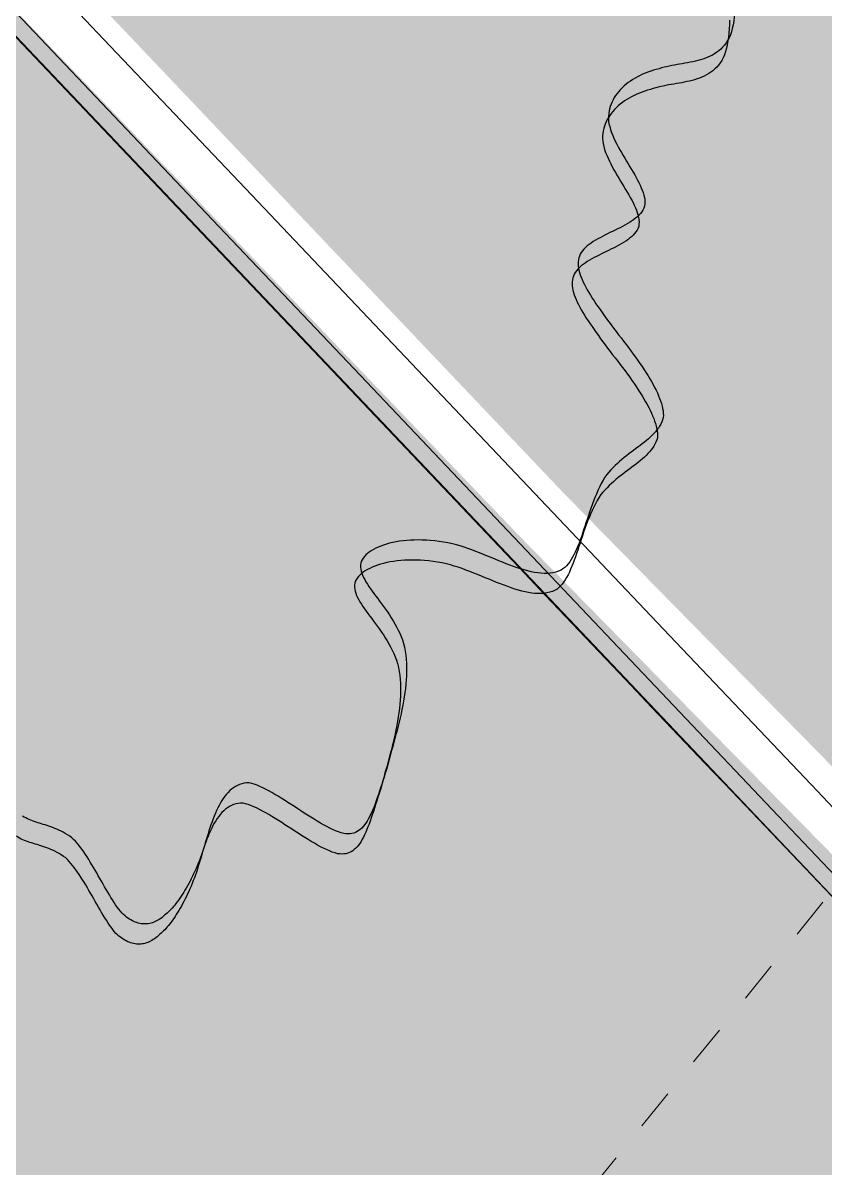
# Model space of a CAD drawing. Header units: metres. Extents: x 507649 to 508899, y 6966965 to 6967377.
# Drawn here: x 507819.832 to 507821.784, y 6967131.304 to 6967134.091 of the extents above; entities that cross this region are included whole.
import ezdxf

# ---------------------------------------------------------------- set-up
doc = ezdxf.new("R2010")
doc.units = ezdxf.units.M
doc.linetypes.add('Grid Line', pattern=[2.1, 1.2, -0.3, 0.3, -0.3])
doc.layers.add('A-FLOR', color=252, linetype='Continuous', lineweight=5)
for name, color, linetype in [('C_TEXT_2.5', 7, 'Continuous'), ('HATCH_PAVEMENT_CARPARK', 254, 'Continuous'), ('KRB_LIP', 6, 'Continuous'), ('mga2020VEG_TREE', 252, 'Continuous'), ('PAV_CREST SAG', 2, 'Continuous'), ('VEG_TREE', 252, 'Continuous')]:
    doc.layers.add(name, color=color, linetype=linetype)
doc.layers.add('HATCH_PAVEMENT_FOOTPATH', color=7, linetype='Continuous', true_color=0xffe8a3)
doc.layers.add('S-GRID', color=47, linetype='Continuous', lineweight=5, plot=False)

# ---------------------------------------------------------------- blocks, each defined once
blk = doc.blocks.new('XD_HATCH')
at = {"layer": 'HATCH_PAVEMENT_CARPARK'}
h = blk.add_hatch(color=256, dxfattribs=at)
h.dxf.hatch_style = 1
edge = h.paths.add_edge_path()
edge.add_arc((507820.0035, 6967266.0846), 90.9846, 212.490454, 214.433145, ccw=False)
edge.add_line((507743.2597, 6967217.2114), (507739.3975, 6967223.5857))
edge.add_line((507739.3975, 6967223.5857), (507735.7937, 6967229.354))
edge.add_arc((507741.7347, 6967233.0626), 7.0035, 130.40924, 211.97437, ccw=False)
edge.add_line((507737.1947, 6967238.3954), (507750.6539, 6967250.0937))
edge.add_line((507750.6539, 6967250.0937), (507741.05, 6967244.0422))
edge.add_line((507741.05, 6967244.0422), (507736.8872, 6967241.4878))
edge.add_line((507736.8872, 6967241.4878), (507736.5955, 6967241.3754))
edge.add_line((507736.5955, 6967241.3754), (507734.5499, 6967240.1202))
edge.add_line((507734.5499, 6967240.1202), (507731.321, 6967238.1196))
edge.add_line((507731.321, 6967238.1196), (507725.6413, 6967234.6538))
edge.add_line((507725.6413, 6967234.6538), (507731.0427, 6967225.6365))
edge.add_line((507731.0427, 6967225.6365), (507734.3137, 6967220.4063))
edge.add_line((507734.3137, 6967220.4063), (507740.7105, 6967210.5555))
edge.add_arc((507792.0178, 6967243.4686), 60.9567, 212.679784, 223.004185)
edge.add_line((507747.4399, 6967201.893), (507760.8169, 6967187.5416))
edge.add_line((507760.8169, 6967187.5416), (507809.4494, 6967136.3338))
edge.add_line((507809.4494, 6967136.3338), (507818.1024, 6967127.2285))
edge.add_line((507818.1024, 6967127.2285), (507823.8522, 6967121.3778))
edge.add_line((507823.8522, 6967121.3778), (507824.4916, 6967120.7445))
edge.add_arc((508006.4469, 6967303.1514), 257.6432, 225.071025, 227.49079)
edge.add_line((507832.3552, 6967113.225), (507846.2318, 6967101.0676))
edge.add_line((507846.2318, 6967101.0676), (507853.4009, 6967095.2875))
edge.add_line((507853.4009, 6967095.2875), (507861.2594, 6967089.1032))
edge.add_line((507861.2594, 6967089.1032), (507875.8925, 6967078.0403))
edge.add_line((507875.8925, 6967078.0403), (507894.9956, 6967066.1051))
edge.add_line((507894.9956, 6967066.1051), (507898.306, 6967064.4219))
edge.add_arc((507903.2585, 6967076.4416), 13, 247.60702, 320.57814)
edge.add_line((507913.3009, 6967068.1863), (507923.2089, 6967080.3814))
edge.add_line((507923.2089, 6967080.3814), (507928.8841, 6967087.3665))
edge.add_line((507928.8841, 6967087.3665), (507934.5029, 6967094.2847))
edge.add_arc((507925.5996, 6967101.3044), 11.3378, 321.74663, 356.9562)
edge.add_arc((507925.0507, 6967101.3012), 11.8858, 357.1121, 390.65111)
edge.add_line((507935.2759, 6967107.3607), (507928.3545, 6967118.4191))
edge.add_arc((507932.5928, 6967121.0718), 5, 172.2504, 212.042, ccw=False)
edge.add_line((507927.6385, 6967121.746), (507927.9054, 6967123.707))
edge.add_line((507927.9054, 6967123.707), (507927.9054, 6967123.707))
edge.add_line((507927.9054, 6967123.707), (507928.2223, 6967126.0364))
edge.add_line((507928.2223, 6967126.0364), (507922.15, 6967126.731))
edge.add_line((507922.15, 6967126.731), (507921.9819, 6967124.7702))
edge.add_line((507921.9819, 6967124.7702), (507922.0083, 6967120.8889))
edge.add_arc((507933.6526, 6967120.7537), 11.6451, 179.33463, 190.50577)
edge.add_arc((507935.1814, 6967121.1154), 13.2144, 190.83947, 200.68044)
edge.add_arc((507934.9068, 6967121.2344), 13.0012, 201.59832, 211.60111)
edge.add_line((507923.8334, 6967114.4217), (507928.4222, 6967107.0838))
edge.add_arc((507919.4738, 6967101.4999), 10.5477, 18.52406, 31.96507, ccw=False)
edge.add_line((507929.475, 6967104.8509), (507929.787, 6967103.6541))
edge.add_line((507929.787, 6967103.6541), (507929.9488, 6967102.4281))
edge.add_arc((507919.9728, 6967101.7351), 10, -10.20747, 3.97335, ccw=False)
edge.add_arc((507921.3095, 6967101.3189), 8.6125, 334.46201, 350.94223, ccw=False)
edge.add_line((507929.0805, 6967097.606), (507928.5012, 6967096.5133))
edge.add_line((507928.5012, 6967096.5133), (507927.7914, 6967095.5006))
edge.add_line((507927.7914, 6967095.5006), (507924.2563, 6967091.1658))
edge.add_line((507924.2563, 6967091.1658), (507918.5679, 6967084.1905))
edge.add_line((507918.5679, 6967084.1905), (507911.5805, 6967075.6137))
edge.add_line((507911.5805, 6967075.6137), (507910.6446, 6967074.5407))
edge.add_line((507910.6446, 6967074.5407), (507910.1306, 6967074.0475))
edge.add_line((507910.1306, 6967074.0475), (507909.8625, 6967073.8129))
edge.add_line((507909.8625, 6967073.8129), (507909.5875, 6967073.5866))
edge.add_line((507909.5875, 6967073.5866), (507909.3038, 6967073.3673))
edge.add_line((507909.3038, 6967073.3673), (507909.0135, 6967073.1569))
edge.add_line((507909.0135, 6967073.1569), (507908.4158, 6967072.7641))
edge.add_line((507908.4158, 6967072.7641), (507907.795, 6967072.4084))
edge.add_line((507907.795, 6967072.4084), (507907.1536, 6967072.0914))
edge.add_line((507907.1536, 6967072.0914), (507906.8254, 6967071.9475))
edge.add_line((507906.8254, 6967071.9475), (507906.4929, 6967071.8138))
edge.add_line((507906.4929, 6967071.8138), (507905.8165, 6967071.5771))
edge.add_line((507905.8165, 6967071.5771), (507905.1268, 6967071.3823))
edge.add_line((507905.1268, 6967071.3823), (507904.4291, 6967071.2084))
edge.add_line((507904.4291, 6967071.2084), (507903.0116, 6967071.0343))
edge.add_line((507903.0116, 6967071.0343), (507901.5808, 6967071.0558))
edge.add_line((507901.5808, 6967071.0558), (507900.4885, 6967071.1272))
edge.add_line((507900.4885, 6967071.1272), (507899.4095, 6967071.2923))
edge.add_line((507899.4095, 6967071.2923), (507898.9893, 6967071.3828))
edge.add_line((507898.9893, 6967071.3828), (507898.1342, 6967071.614))
edge.add_line((507898.1342, 6967071.614), (507897.2973, 6967071.9045))
edge.add_line((507897.2973, 6967071.9045), (507895.3677, 6967072.9474))
edge.add_line((507895.3677, 6967072.9474), (507879.298, 6967082.9874))
edge.add_line((507879.298, 6967082.9874), (507866.995, 6967092.2887))
edge.add_line((507866.995, 6967092.2887), (507856.5403, 6967100.4533))
edge.add_line((507856.5403, 6967100.4533), (507836.1676, 6967117.7773))
edge.add_line((507836.1676, 6967117.7773), (507828.8625, 6967124.8752))
edge.add_line((507828.8625, 6967124.8752), (507821.0371, 6967132.8454))
edge.add_line((507821.0371, 6967132.8454), (507813.741, 6967140.4571))
edge.add_line((507813.741, 6967140.4571), (507815.6575, 6967142.7613))
edge.add_line((507815.6575, 6967142.7613), (507797.0648, 6967160.6825))
edge.add_line((507797.0648, 6967160.6825), (507795.7151, 6967159.5083))
edge.add_line((507795.7151, 6967159.5083), (507754.4715, 6967202.9358))
edge.add_line((507754.4715, 6967202.9358), (507751.4594, 6967206.2682))
edge.add_arc((507819.8677, 6967266.0926), 90.8772, 214.485701, 221.170275, ccw=False)
at = {"layer": 'HATCH_PAVEMENT_FOOTPATH'}
h = blk.add_hatch(color=256, dxfattribs=at)
h.dxf.hatch_style = 1
h.paths.add_polyline_path([(507816.1899, 6967141.3183), (507817.315, 6967142.7075), (507797.004, 6967162.3282), (507795.6608, 6967161.1606), (507782.5664, 6967176.2259), (507736.6866, 6967228.9713), (507736.7065, 6967228.9886), (507736.5214, 6967229.2015), (507736.2447, 6967228.918), (507736.5536, 6967228.4035), (507736.811, 6967227.9749), (507737.0684, 6967227.5462), (507737.3258, 6967227.1176), (507737.5832, 6967226.6889), (507737.8465, 6967226.2505), (507738.098, 6967225.8316), (507738.3554, 6967225.4029), (507738.6128, 6967224.9743), (507738.8702, 6967224.5456), (507739.1276, 6967224.1169), (507739.4345, 6967223.6057), (507739.6474, 6967223.266), (507739.9128, 6967222.8423), (507740.1782, 6967222.4185), (507740.4436, 6967221.9948), (507740.7089, 6967221.571), (507740.9743, 6967221.1472), (507741.2396, 6967220.7233), (507741.4107, 6967220.45), (507741.5049, 6967220.2995), (507741.7701, 6967219.8757), (507742.0353, 6967219.4518), (507742.3005, 6967219.0279), (507742.5657, 6967218.604), (507742.8309, 6967218.1801), (507743.096, 6967217.7562), (507743.3869, 6967217.2909), (507743.6292, 6967216.9125), (507743.9006, 6967216.4936), (507744.2244, 6967216.0001), (507744.4502, 6967215.6601), (507744.7285, 6967215.2457), (507745.0844, 6967214.7227), (507745.292, 6967214.4218), (507745.5774, 6967214.0122), (507745.865, 6967213.6043), (507746.1549, 6967213.1979), (507746.4471, 6967212.7932), (507746.7414, 6967212.39), (507747.038, 6967211.9885), (507747.3368, 6967211.5886), (507747.6378, 6967211.1904), (507747.9409, 6967210.7938), (507748.2463, 6967210.3989), (507748.5538, 6967210.0057), (507748.8634, 6967209.6142), (507749.1752, 6967209.2244), (507749.4892, 6967208.8363), (507749.8053, 6967208.45), (507750.1235, 6967208.0653), (507750.4438, 6967207.6825), (507750.7662, 6967207.3014), (507751.0907, 6967206.9221), (507751.4173, 6967206.5446), (507751.5715, 6967206.3679), (507751.7476, 6967206.173), (507752.4181, 6967205.4312), (507753.0887, 6967204.6893), (507753.7593, 6967203.9475), (507754.5816, 6967203.0378), (507755.1118, 6967202.4794), (507755.8005, 6967201.7543), (507756.4891, 6967201.0292), (507757.1778, 6967200.3041), (507757.8664, 6967199.579), (507758.555, 6967198.8539), (507758.7322, 6967198.6674), (507759.2437, 6967198.1288), (507759.9323, 6967197.4037), (507760.6209, 6967196.6786), (507761.3096, 6967195.9535), (507761.9982, 6967195.2284), (507762.6869, 6967194.5033), (507763.3755, 6967193.7782), (507764.0641, 6967193.0531), (507764.7528, 6967192.328), (507765.2763, 6967191.7767), (507765.4414, 6967191.6028), (507766.1301, 6967190.8777), (507766.8187, 6967190.1526), (507767.5073, 6967189.4275), (507768.196, 6967188.7024), (507768.8846, 6967187.9773), (507769.5732, 6967187.2522), (507770.2619, 6967186.5271), (507770.9505, 6967185.802), (507771.6392, 6967185.0769), (507772.3278, 6967184.3518), (507773.0164, 6967183.6267), (507773.7051, 6967182.9016), (507774.3937, 6967182.1765), (507775.0824, 6967181.4514), (507775.771, 6967180.7263), (507776.4596, 6967180.0012), (507777.1483, 6967179.2761), (507777.8369, 6967178.551), (507778.5256, 6967177.8259), (507779.2142, 6967177.1008), (507779.9028, 6967176.3756), (507780.5915, 6967175.6505), (507781.2801, 6967174.9254), (507781.9687, 6967174.2003), (507782.6574, 6967173.4752), (507783.346, 6967172.7501), (507784.0347, 6967172.025), (507784.7233, 6967171.2999), (507785.4119, 6967170.5748), (507786.1006, 6967169.8497), (507786.7892, 6967169.1246), (507787.4779, 6967168.3995), (507788.1665, 6967167.6744), (507788.8551, 6967166.9493), (507789.5438, 6967166.2242), (507790.2324, 6967165.4991), (507790.921, 6967164.774), (507791.6097, 6967164.0489), (507792.2983, 6967163.3238), (507792.987, 6967162.5987), (507793.6756, 6967161.8736), (507794.3642, 6967161.1484), (507795.0529, 6967160.4233), (507795.725, 6967159.7157), (507796.2809, 6967160.1993), (507797.07, 6967160.8858), (507797.2347, 6967160.7271), (507797.9547, 6967160.0331), (507798.6747, 6967159.3391), (507799.3947, 6967158.6451), (507800.1147, 6967157.9511), (507800.8347, 6967157.2571), (507801.5547, 6967156.5632), (507802.2747, 6967155.8692), (507802.9946, 6967155.1752), (507803.7146, 6967154.4812), (507804.4346, 6967153.7872), (507805.1546, 6967153.0932), (507805.8746, 6967152.3992), (507806.5946, 6967151.7053), (507807.3146, 6967151.0113), (507808.0346, 6967150.3173), (507808.7546, 6967149.6233), (507809.4745, 6967148.9293), (507810.1945, 6967148.2353), (507810.9145, 6967147.5413), (507811.6345, 6967146.8474), (507812.3545, 6967146.1534), (507813.0745, 6967145.4594), (507813.7945, 6967144.7654), (507814.5145, 6967144.0714), (507815.2345, 6967143.3774), (507815.8606, 6967142.7739), (507815.6056, 6967142.4588), (507814.9766, 6967141.6814), (507814.3476, 6967140.904), (507813.9412, 6967140.4659), (507814.0911, 6967140.3079), (507816.8801, 6967137.4403), (507817.5688, 6967136.7152), (507818.2574, 6967135.9901), (507818.946, 6967135.2649), (507819.6347, 6967134.5398), (507820.3233, 6967133.8147), (507821.145, 6967132.9496), (507821.7085, 6967132.3756), (507822.4091, 6967131.6621), (507823.1097, 6967130.9485), (507823.8103, 6967130.235), (507824.5109, 6967129.5214), (507825.2115, 6967128.8078), (507825.9121, 6967128.0943), (507826.6127, 6967127.3807), (507827.3133, 6967126.6672), (507828.0139, 6967125.9536), (507828.7145, 6967125.2401), (507828.9683, 6967124.9815), (507829.4231, 6967124.5396), (507830.1403, 6967123.8427), (507830.8575, 6967123.1459), (507831.5747, 6967122.449), (507832.292, 6967121.7522), (507833.0092, 6967121.0553), (507833.7264, 6967120.3585), (507834.4436, 6967119.6616), (507835.1608, 6967118.9647), (507835.878, 6967118.2679), (507836.2686, 6967117.8883), (507836.6079, 6967117.5998), (507837.3697, 6967116.952), (507838.1315, 6967116.3042), (507838.8933, 6967115.6564), (507839.6552, 6967115.0086), (507840.417, 6967114.3608), (507841.1788, 6967113.713), (507841.9406, 6967113.0652), (507842.7024, 6967112.4173), (507843.4642, 6967111.7695), (507844.226, 6967111.1217), (507844.9878, 6967110.4739), (507845.7496, 6967109.8261), (507846.5114, 6967109.1783), (507847.2732, 6967108.5305), (507848.035, 6967107.8827), (507848.7968, 6967107.2349), (507849.5586, 6967106.5871), (507850.3204, 6967105.9393), (507851.0822, 6967105.2915), (507851.844, 6967104.6437), (507852.6058, 6967103.9959), (507853.3676, 6967103.3481), (507854.1294, 6967102.7002), (507854.8912, 6967102.0524), (507855.6531, 6967101.4046), (507856.4149, 6967100.7568), (507856.6351, 6967100.5696), (507857.1905, 6967100.1358), (507857.9786, 6967099.5203), (507858.7667, 6967098.9048), (507859.5549, 6967098.2894), (507860.343, 6967097.6739), (507861.1312, 6967097.0584), (507861.9193, 6967096.4429), (507862.7074, 6967095.8274), (507863.4956, 6967095.2119), (507864.2837, 6967094.5964), (507865.0719, 6967093.9809), (507865.86, 6967093.3654), (507866.6481, 6967092.7499), (507867.0864, 6967092.4077), (507867.4386, 6967092.1413), (507868.2363, 6967091.5383), (507869.034, 6967090.9352), (507869.8317, 6967090.3321), (507870.6294, 6967089.7291), (507871.4271, 6967089.126), (507872.2248, 6967088.5229), (507873.0225, 6967087.9198), (507873.8202, 6967087.3168), (507874.6178, 6967086.7137), (507875.4155, 6967086.1106), (507876.2132, 6967085.5076), (507877.0109, 6967084.9045), (507877.8086, 6967084.3014), (507878.6063, 6967083.6984), (507879.394, 6967083.1043), (507880.2421, 6967082.5744), (507881.0901, 6967082.0445), (507881.9382, 6967081.5147), (507882.7863, 6967080.9848), (507883.6344, 6967080.455), (507884.4825, 6967079.9251), (507885.3306, 6967079.3952), (507886.1786, 6967078.8654), (507887.0267, 6967078.3355), (507887.8748, 6967077.8056), (507888.7229, 6967077.2758), (507889.571, 6967076.7459), (507890.419, 6967076.216), (507890.7858, 6967075.9869), (507891.2671, 6967075.6862), (507892.1152, 6967075.1563), (507892.9633, 6967074.6264), (507893.8114, 6967074.0966), (507894.6595, 6967073.5667), (507895.5069, 6967073.0375), (507895.9324, 6967072.7866), (507896.3677, 6967072.553), (507896.8119, 6967072.337), (507897.2644, 6967072.1389), (507897.7245, 6967071.9591), (507898.1914, 6967071.7978), (507898.3929, 6967071.7345), (507898.6643, 6967071.6553), (507899.1426, 6967071.5318), (507899.6255, 6967071.4275), (507900.1121, 6967071.3427), (507900.6017, 6967071.2774), (507901.0936, 6967071.2317), (507901.5868, 6967071.2057), (507902.0807, 6967071.1995), (507902.5745, 6967071.2132), (507903.0674, 6967071.2465), (507903.1734, 6967071.258), (507902.2987, 6967071.9641), (507902.111, 6967071.7319)])
blk = doc.blocks.new('BAC V TREE')
for p, q in [((16.2236, -2.1503), (16.2219, -2.1997)), ((16.2153, -2.2942), (16.2105, -2.3392)), ((16.2191, -2.2477), (16.2153, -2.2942)), ((16.2219, -2.1997), (16.2191, -2.2477)), ((16.1972, -2.4242), (16.1887, -2.464)), ((16.2044, -2.3825), (16.1972, -2.4242)), ((16.2105, -2.3392), (16.2044, -2.3825)), ((16.1678, -2.5381), (16.1528, -2.5699)), ((16.179, -2.502), (16.1678, -2.5381)), ((16.1887, -2.464), (16.179, -2.502)), ((16.08, -2.6743), (16.059, -2.6953)), ((16.0999, -2.6513), (16.08, -2.6743)), ((16.1187, -2.6264), (16.0999, -2.6513)), ((16.1364, -2.5992), (16.1187, -2.6264)), ((16.1528, -2.5699), (16.1364, -2.5992)), ((15.8323, -2.8159), (15.8041, -2.8237)), ((15.8601, -2.8073), (15.8323, -2.8159)), ((15.8874, -2.7977), (15.8601, -2.8073)), ((15.9141, -2.7871), (15.8874, -2.7977)), ((15.9401, -2.7754), (15.9141, -2.7871)), ((15.9655, -2.7623), (15.9401, -2.7754)), ((15.9902, -2.7479), (15.9655, -2.7623)), ((16.014, -2.732), (15.9902, -2.7479)), ((16.0369, -2.7145), (16.014, -2.732)), ((16.059, -2.6953), (16.0369, -2.7145)), ((15.2758, -2.9424), (15.2451, -2.9532)), ((15.307, -2.9325), (15.2758, -2.9424)), ((15.3386, -2.9236), (15.307, -2.9325)), ((15.3707, -2.9156), (15.3386, -2.9236)), ((15.398, -2.9071), (15.3707, -2.9156)), ((15.4258, -2.8994), (15.398, -2.9071)), ((15.4541, -2.8924), (15.4258, -2.8994)), ((15.4827, -2.886), (15.4541, -2.8924)), ((15.5116, -2.8801), (15.4827, -2.886)), ((15.5408, -2.8746), (15.5116, -2.8801)), ((15.5701, -2.8693), (15.5408, -2.8746)), ((15.5996, -2.8642), (15.5701, -2.8693)), ((15.6291, -2.8592), (15.5996, -2.8642)), ((15.6587, -2.8541), (15.6291, -2.8592)), ((15.6881, -2.8488), (15.6587, -2.8541)), ((15.7175, -2.8432), (15.6881, -2.8488)), ((15.7466, -2.8372), (15.7175, -2.8432)), ((15.7755, -2.8308), (15.7466, -2.8372)), ((15.8041, -2.8237), (15.7755, -2.8308)), ((15.0249, -3.0709), (15.0013, -3.0892)), ((15.0495, -3.0533), (15.0249, -3.0709)), ((15.075, -3.0365), (15.0495, -3.0533)), ((15.1014, -3.0205), (15.075, -3.0365)), ((15.1287, -3.0054), (15.1014, -3.0205)), ((15.1567, -2.991), (15.1287, -3.0054)), ((15.1855, -2.9775), (15.1567, -2.991)), ((15.215, -2.9649), (15.1855, -2.9775)), ((15.2451, -2.9532), (15.215, -2.9649)), ((14.9004, -3.1919), (14.884, -3.2144)), ((14.9182, -3.1699), (14.9004, -3.1919)), ((14.9372, -3.1487), (14.9182, -3.1699)), ((14.9574, -3.1282), (14.9372, -3.1487)), ((14.9788, -3.1083), (14.9574, -3.1282)), ((15.0013, -3.0892), (14.9788, -3.1083)), ((14.8325, -3.311), (14.8235, -3.3366)), ((14.8431, -3.2859), (14.8325, -3.311)), ((14.8553, -3.2615), (14.8431, -3.2859)), ((14.8689, -3.2377), (14.8553, -3.2615)), ((14.884, -3.2144), (14.8689, -3.2377)), ((14.8043, -3.4444), (14.804, -3.4726)), ((14.8064, -3.4167), (14.8043, -3.4444)), ((14.8104, -3.3895), (14.8064, -3.4167)), ((14.8161, -3.3628), (14.8104, -3.3895)), ((14.8235, -3.3366), (14.8161, -3.3628)), ((14.804, -3.4726), (14.8056, -3.5013)), ((14.8056, -3.5013), (14.8092, -3.5304)), ((14.8092, -3.5304), (14.8172, -3.563)), ((14.8172, -3.563), (14.8269, -3.5955)), ((14.8269, -3.5955), (14.8382, -3.6281)), ((14.8382, -3.6281), (14.8509, -3.6606)), ((14.8509, -3.6606), (14.8648, -3.6931)), ((14.8648, -3.6931), (14.8798, -3.7255)), ((14.8798, -3.7255), (14.8959, -3.7578)), ((14.8959, -3.7578), (14.9127, -3.7901)), ((14.9127, -3.7901), (14.9303, -3.8221)), ((14.9303, -3.8221), (14.9484, -3.8541)), ((14.9484, -3.8541), (14.967, -3.8858)), ((14.967, -3.8858), (14.9858, -3.9174)), ((14.9858, -3.9174), (15.0048, -3.9488)), ((15.0048, -3.9488), (15.0237, -3.9799)), ((15.0237, -3.9799), (15.0425, -4.0108)), ((15.0425, -4.0108), (15.061, -4.0414)), ((15.061, -4.0414), (15.0791, -4.0717)), ((15.0791, -4.0717), (15.0966, -4.1017)), ((15.0966, -4.1017), (15.1134, -4.1313)), ((15.1134, -4.1313), (15.1294, -4.1606)), ((15.1294, -4.1606), (15.1443, -4.1896)), ((15.1443, -4.1896), (15.1581, -4.2181)), ((15.1581, -4.2181), (15.1707, -4.2462)), ((15.1707, -4.2462), (15.1818, -4.2739)), ((15.1818, -4.2739), (15.1914, -4.3011)), ((15.1914, -4.3011), (15.1992, -4.3279)), ((15.1992, -4.3279), (15.2053, -4.3541)), ((15.1998, -4.4753), (15.1892, -4.496)), ((15.2081, -4.4538), (15.1998, -4.4753)), ((15.2053, -4.3541), (15.2093, -4.3799)), ((15.2109, -4.4297), (15.2081, -4.4538)), ((15.2093, -4.3799), (15.2112, -4.4051)), ((15.2112, -4.4051), (15.2109, -4.4297)), ((15.0849, -4.604), (15.0621, -4.6199)), ((15.1064, -4.5876), (15.0849, -4.604)), ((15.1265, -4.5707), (15.1064, -4.5876)), ((15.1449, -4.5531), (15.1265, -4.5707)), ((15.1616, -4.5348), (15.1449, -4.5531)), ((15.1764, -4.5158), (15.1616, -4.5348)), ((15.1892, -4.496), (15.1764, -4.5158)), ((14.8489, -4.735), (14.8205, -4.7487)), ((14.8772, -4.7212), (14.8489, -4.735)), ((14.9053, -4.7074), (14.8772, -4.7212)), ((14.9331, -4.6935), (14.9053, -4.7074)), ((14.9604, -4.6793), (14.9331, -4.6935)), ((14.9871, -4.665), (14.9604, -4.6793)), ((15.013, -4.6503), (14.9871, -4.665)), ((15.0381, -4.6353), (15.013, -4.6503)), ((15.0621, -4.6199), (15.0381, -4.6353)), ((14.6325, -4.8493), (14.6088, -4.8649)), ((14.6572, -4.834), (14.6325, -4.8493)), ((14.6829, -4.8192), (14.6572, -4.834)), ((14.7094, -4.8047), (14.6829, -4.8192)), ((14.7365, -4.7904), (14.7094, -4.8047)), ((14.7642, -4.7764), (14.7365, -4.7904)), ((14.7922, -4.7625), (14.7642, -4.7764)), ((14.8205, -4.7487), (14.7922, -4.7625)), ((14.487, -4.9898), (14.4781, -5.0099)), ((14.4981, -4.9704), (14.487, -4.9898)), ((14.5115, -4.9517), (14.4981, -4.9704)), ((14.5277, -4.933), (14.5115, -4.9517)), ((14.5456, -4.915), (14.5277, -4.933)), ((14.5652, -4.8977), (14.5456, -4.915)), ((14.5863, -4.8811), (14.5652, -4.8977)), ((14.6088, -4.8649), (14.5863, -4.8811)), ((14.4641, -5.0743), (14.4635, -5.0971)), ((14.4635, -5.0971), (14.4647, -5.1205)), ((14.4668, -5.0522), (14.4641, -5.0743)), ((14.4647, -5.1205), (14.4677, -5.1446)), ((14.4714, -5.0307), (14.4668, -5.0522)), ((14.4781, -5.0099), (14.4714, -5.0307)), ((14.4677, -5.1446), (14.4725, -5.1693)), ((14.4725, -5.1693), (14.479, -5.1947)), ((14.479, -5.1947), (14.4871, -5.2206)), ((14.4871, -5.2206), (14.4968, -5.2471)), ((14.4968, -5.2471), (14.5079, -5.2743)), ((14.5079, -5.2743), (14.5204, -5.302)), ((14.5204, -5.302), (14.5343, -5.3303)), ((14.5343, -5.3303), (14.5495, -5.3591)), ((14.5495, -5.3591), (14.5659, -5.3885)), ((14.5659, -5.3885), (14.5834, -5.4185)), ((14.5834, -5.4185), (14.6021, -5.4489)), ((14.6021, -5.4489), (14.6217, -5.48)), ((14.6217, -5.48), (14.6423, -5.5115)), ((14.6423, -5.5115), (14.6637, -5.5435)), ((14.6637, -5.5435), (14.686, -5.576)), ((14.686, -5.576), (14.709, -5.609)), ((14.709, -5.609), (14.7327, -5.6425)), ((14.7327, -5.6425), (14.757, -5.6765)), ((14.757, -5.6765), (14.7819, -5.7109)), ((14.7819, -5.7109), (14.8072, -5.7458)), ((14.8072, -5.7458), (14.8329, -5.7811)), ((14.8329, -5.7811), (14.859, -5.8169)), ((14.859, -5.8169), (14.8878, -5.8533)), ((14.8878, -5.8533), (14.9165, -5.8898)), ((14.9165, -5.8898), (14.9448, -5.9261)), ((14.9448, -5.9261), (14.9729, -5.9624)), ((14.9729, -5.9624), (15.0006, -5.9986)), ((15.0006, -5.9986), (15.0279, -6.0346)), ((15.0279, -6.0346), (15.0547, -6.0705)), ((15.0547, -6.0705), (15.0809, -6.1062)), ((15.0809, -6.1062), (15.1066, -6.1417)), ((15.1066, -6.1417), (15.1317, -6.177)), ((15.1317, -6.177), (15.156, -6.212)), ((15.156, -6.212), (15.1797, -6.2467)), ((15.1797, -6.2467), (15.2025, -6.2811)), ((15.2025, -6.2811), (15.2245, -6.3151)), ((15.2245, -6.3151), (15.2456, -6.3488)), ((15.2456, -6.3488), (15.2657, -6.3821)), ((15.2657, -6.3821), (15.2848, -6.415)), ((15.2848, -6.415), (15.3029, -6.4474)), ((15.3029, -6.4474), (15.3198, -6.4794)), ((15.3198, -6.4794), (15.3356, -6.5109)), ((15.3356, -6.5109), (15.3502, -6.5418)), ((15.3502, -6.5418), (15.3634, -6.5723)), ((15.3634, -6.5723), (15.3754, -6.6021)), ((15.3754, -6.6021), (15.386, -6.6313)), ((15.386, -6.6313), (15.3951, -6.66)), ((15.3951, -6.66), (15.4028, -6.688)), ((15.4028, -6.688), (15.4089, -6.7153)), ((15.4089, -6.7153), (15.4134, -6.7419)), ((15.4134, -6.7419), (15.4163, -6.7678)), ((15.4163, -6.7678), (15.4175, -6.7929)), ((15.3757, -6.9117), (15.3615, -6.9334)), ((15.3885, -6.8893), (15.3757, -6.9117)), ((15.3996, -6.8661), (15.3885, -6.8893)), ((15.4091, -6.8422), (15.3996, -6.8661)), ((15.4169, -6.8173), (15.4091, -6.8422)), ((15.4175, -6.7929), (15.4169, -6.8173)), ((15.2712, -7.0341), (15.2499, -7.0531)), ((15.2915, -7.0148), (15.2712, -7.0341)), ((15.3108, -6.9951), (15.2915, -7.0148)), ((15.3289, -6.9751), (15.3108, -6.9951)), ((15.3459, -6.9545), (15.3289, -6.9751)), ((15.3615, -6.9334), (15.3459, -6.9545)), ((15.1075, -7.1654), (15.0822, -7.1844)), ((15.1326, -7.1466), (15.1075, -7.1654)), ((15.1572, -7.1279), (15.1326, -7.1466)), ((15.1814, -7.1093), (15.1572, -7.1279)), ((15.2049, -7.0906), (15.1814, -7.1093)), ((15.2278, -7.072), (15.2049, -7.0906)), ((15.2499, -7.0531), (15.2278, -7.072)), ((14.9537, -7.2851), (14.9284, -7.3068)), ((14.9793, -7.264), (14.9537, -7.2851)), ((15.0051, -7.2434), (14.9793, -7.264)), ((15.0308, -7.2234), (15.0051, -7.2434)), ((15.0566, -7.2037), (15.0308, -7.2234)), ((15.0822, -7.1844), (15.0566, -7.2037)), ((14.8309, -7.4012), (14.808, -7.4271)), ((14.8545, -7.3763), (14.8309, -7.4012)), ((14.8786, -7.3524), (14.8545, -7.3763)), ((14.9033, -7.3292), (14.8786, -7.3524)), ((14.9284, -7.3068), (14.9033, -7.3292)), ((14.7434, -7.5183), (14.7233, -7.5555)), ((14.7646, -7.4819), (14.7434, -7.5183)), ((14.7859, -7.454), (14.7646, -7.4819)), ((14.808, -7.4271), (14.7859, -7.454)), ((14.6687, -7.6719), (14.6521, -7.7118)), ((14.686, -7.6325), (14.6687, -7.6719)), ((14.7042, -7.5936), (14.686, -7.6325)), ((14.7233, -7.5555), (14.7042, -7.5936)), ((14.6211, -7.7926), (14.6064, -7.8332)), ((14.6363, -7.7521), (14.6211, -7.7926)), ((14.6521, -7.7118), (14.6363, -7.7521)), ((14.5785, -7.9145), (14.565, -7.9548)), ((14.5922, -7.8739), (14.5785, -7.9145)), ((14.6064, -7.8332), (14.5922, -7.8739)), ((14.5388, -8.0343), (14.5259, -8.0733)), ((14.5518, -7.9948), (14.5388, -8.0343)), ((14.565, -7.9548), (14.5518, -7.9948)), ((12.5467, -8.1909), (12.5059, -8.1951)), ((12.5888, -8.1879), (12.5467, -8.1909)), ((12.6319, -8.186), (12.5888, -8.1879)), ((12.6761, -8.1853), (12.6319, -8.186)), ((12.7212, -8.1859), (12.6761, -8.1853)), ((12.7672, -8.1877), (12.7212, -8.1859)), ((12.814, -8.1908), (12.7672, -8.1877)), ((12.8617, -8.1953), (12.814, -8.1908)), ((14.4871, -8.1856), (14.4739, -8.2211)), ((14.5001, -8.1491), (14.4871, -8.1856)), ((14.5131, -8.1116), (14.5001, -8.1491)), ((14.5259, -8.0733), (14.5131, -8.1116)), ((12.1283, -8.321), (12.1081, -8.3368)), ((12.1504, -8.3059), (12.1283, -8.321)), ((12.1744, -8.2915), (12.1504, -8.3059)), ((12.2003, -8.2779), (12.1744, -8.2915)), ((12.2279, -8.2651), (12.2003, -8.2779)), ((12.2573, -8.2531), (12.2279, -8.2651)), ((12.2883, -8.242), (12.2573, -8.2531)), ((12.321, -8.2317), (12.2883, -8.242)), ((12.3551, -8.2224), (12.321, -8.2317)), ((12.3908, -8.214), (12.3551, -8.2224)), ((12.4278, -8.2067), (12.3908, -8.214)), ((12.4662, -8.2003), (12.4278, -8.2067)), ((12.5059, -8.1951), (12.4662, -8.2003)), ((12.91, -8.2012), (12.8617, -8.1953)), ((12.959, -8.2084), (12.91, -8.2012)), ((13.0086, -8.2171), (12.959, -8.2084)), ((13.0587, -8.2273), (13.0086, -8.2171)), ((13.102, -8.2392), (13.0587, -8.2273)), ((13.1453, -8.2523), (13.102, -8.2392)), ((13.1888, -8.2665), (13.1453, -8.2523)), ((13.2323, -8.2815), (13.1888, -8.2665)), ((13.2758, -8.2973), (13.2323, -8.2815)), ((13.3193, -8.3137), (13.2758, -8.2973)), ((13.3627, -8.3306), (13.3193, -8.3137)), ((14.4323, -8.3201), (14.4175, -8.3503)), ((14.4465, -8.2885), (14.4323, -8.3201)), ((14.4604, -8.2554), (14.4465, -8.2885)), ((14.4739, -8.2211), (14.4604, -8.2554)), ((12.0324, -8.444), (12.03, -8.4658)), ((12.0393, -8.4248), (12.0324, -8.444)), ((12.0486, -8.4061), (12.0393, -8.4248)), ((12.0602, -8.3879), (12.0486, -8.4061)), ((12.0741, -8.3703), (12.0602, -8.3879)), ((12.0901, -8.3532), (12.0741, -8.3703)), ((12.1081, -8.3368), (12.0901, -8.3532)), ((13.4059, -8.3478), (13.3627, -8.3306)), ((13.449, -8.3653), (13.4059, -8.3478)), ((13.4919, -8.3828), (13.449, -8.3653)), ((13.5346, -8.4002), (13.4919, -8.3828)), ((13.577, -8.4175), (13.5346, -8.4002)), ((13.619, -8.4344), (13.577, -8.4175)), ((13.6607, -8.4508), (13.619, -8.4344)), ((14.3696, -8.4305), (14.3521, -8.4534)), ((14.3863, -8.4056), (14.3696, -8.4305)), ((14.4022, -8.3788), (14.3863, -8.4056)), ((14.4175, -8.3503), (14.4022, -8.3788)), ((12.03, -8.4658), (12.0301, -8.488)), ((12.0301, -8.488), (12.0327, -8.5104)), ((12.0327, -8.5104), (12.0376, -8.5333)), ((12.0376, -8.5333), (12.0447, -8.5565)), ((12.0447, -8.5565), (12.0537, -8.58)), ((13.7019, -8.4666), (13.6607, -8.4508)), ((13.7427, -8.4817), (13.7019, -8.4666)), ((13.7831, -8.4958), (13.7427, -8.4817)), ((13.8229, -8.5089), (13.7831, -8.4958)), ((13.8621, -8.5209), (13.8229, -8.5089)), ((13.9007, -8.5315), (13.8621, -8.5209)), ((13.9386, -8.5407), (13.9007, -8.5315)), ((13.9758, -8.5483), (13.9386, -8.5407)), ((14.0123, -8.5542), (13.9758, -8.5483)), ((14.0481, -8.5583), (14.0123, -8.5542)), ((14.083, -8.5603), (14.0481, -8.5583)), ((14.117, -8.5602), (14.083, -8.5603)), ((14.1502, -8.5578), (14.117, -8.5602)), ((14.1824, -8.5531), (14.1502, -8.5578)), ((14.2136, -8.5457), (14.1824, -8.5531)), ((14.2438, -8.5357), (14.2136, -8.5457)), ((14.2729, -8.5229), (14.2438, -8.5357)), ((14.2943, -8.5091), (14.2729, -8.5229)), ((14.3145, -8.4928), (14.2943, -8.5091)), ((14.3338, -8.4742), (14.3145, -8.4928)), ((14.3521, -8.4534), (14.3338, -8.4742)), ((12.0537, -8.58), (12.0646, -8.604)), ((12.0646, -8.604), (12.0772, -8.6284)), ((12.0772, -8.6284), (12.0913, -8.6532)), ((12.0913, -8.6532), (12.1069, -8.6785)), ((12.1069, -8.6785), (12.1238, -8.7042)), ((12.1238, -8.7042), (12.1418, -8.7304)), ((12.1418, -8.7304), (12.1608, -8.7571)), ((12.1608, -8.7571), (12.1807, -8.7843)), ((12.1807, -8.7843), (12.2013, -8.8121)), ((12.2013, -8.8121), (12.2224, -8.8404)), ((12.2224, -8.8404), (12.244, -8.8692)), ((12.244, -8.8692), (12.2659, -8.8987)), ((12.2659, -8.8987), (12.2879, -8.9287)), ((12.2879, -8.9287), (12.3099, -8.9593)), ((12.3099, -8.9593), (12.3317, -8.9906)), ((12.3317, -8.9906), (12.3533, -9.0225)), ((12.3533, -9.0225), (12.3744, -9.0551)), ((12.3744, -9.0551), (12.395, -9.0884)), ((12.395, -9.0884), (12.4149, -9.1223)), ((12.4149, -9.1223), (12.4339, -9.157)), ((12.4339, -9.157), (12.4518, -9.1924)), ((12.4518, -9.1924), (12.4687, -9.2285)), ((12.4687, -9.2285), (12.4842, -9.2654)), ((12.4842, -9.2654), (12.4983, -9.3031)), ((12.4983, -9.3031), (12.5109, -9.3415)), ((12.5109, -9.3415), (12.5209, -9.3852)), ((12.5209, -9.3852), (12.529, -9.4294)), ((12.529, -9.4294), (12.5354, -9.4741)), ((12.5354, -9.4741), (12.5401, -9.5193)), ((12.5401, -9.5193), (12.5432, -9.5649)), ((12.5432, -9.5649), (12.5448, -9.6109)), ((12.5436, -9.7038), (12.5411, -9.7506)), ((12.5449, -9.6572), (12.5436, -9.7038)), ((12.5448, -9.6109), (12.5449, -9.6572)), ((12.5324, -9.8448), (12.5265, -9.8921)), ((12.5373, -9.7977), (12.5324, -9.8448)), ((12.5411, -9.7506), (12.5373, -9.7977)), ((12.5196, -9.9395), (12.5118, -9.9869)), ((12.5265, -9.8921), (12.5196, -9.9395)), ((12.4939, -10.0815), (12.4839, -10.1286)), ((12.5032, -10.0342), (12.4939, -10.0815)), ((12.5118, -9.9869), (12.5032, -10.0342)), ((12.4623, -10.2224), (12.4509, -10.269)), ((12.4734, -10.1756), (12.4623, -10.2224)), ((12.4839, -10.1286), (12.4734, -10.1756)), ((12.427, -10.3611), (12.4148, -10.4067)), ((12.4391, -10.3152), (12.427, -10.3611)), ((12.4509, -10.269), (12.4391, -10.3152)), ((12.3902, -10.4964), (12.3779, -10.5405)), ((12.4025, -10.4518), (12.3902, -10.4964)), ((12.4148, -10.4067), (12.4025, -10.4518)), ((12.3658, -10.5841), (12.3539, -10.627)), ((12.3779, -10.5405), (12.3658, -10.5841)), ((12.3203, -10.7518), (12.3063, -10.7949)), ((12.331, -10.711), (12.3203, -10.7518)), ((12.3423, -10.6694), (12.331, -10.711)), ((12.3539, -10.627), (12.3423, -10.6694)), ((12.2796, -10.8781), (12.2667, -10.9183)), ((12.2928, -10.837), (12.2796, -10.8781)), ((12.3063, -10.7949), (12.2928, -10.837)), ((10.5483, -11.0082), (10.5298, -11.0291)), ((10.5677, -10.9889), (10.5483, -11.0082)), ((10.5879, -10.9713), (10.5677, -10.9889)), ((10.609, -10.9555), (10.5879, -10.9713)), ((10.631, -10.9416), (10.609, -10.9555)), ((10.654, -10.9296), (10.631, -10.9416)), ((10.6781, -10.9197), (10.654, -10.9296)), ((10.7031, -10.9119), (10.6781, -10.9197)), ((10.7292, -10.9063), (10.7031, -10.9119)), ((10.7565, -10.9031), (10.7292, -10.9063)), ((10.7849, -10.9023), (10.7565, -10.9031)), ((10.8131, -10.9091), (10.7849, -10.9023)), ((10.8425, -10.9182), (10.8131, -10.9091)), ((10.8728, -10.9293), (10.8425, -10.9182)), ((10.9041, -10.9422), (10.8728, -10.9293)), ((10.9363, -10.9569), (10.9041, -10.9422)), ((10.9693, -10.9733), (10.9363, -10.9569)), ((11.003, -10.991), (10.9693, -10.9733)), ((11.0373, -11.0101), (11.003, -10.991)), ((12.2417, -10.9955), (12.2295, -11.0325)), ((12.2541, -10.9575), (12.2417, -10.9955)), ((12.2667, -10.9183), (12.2541, -10.9575)), ((10.4631, -11.1266), (10.4481, -11.1541)), ((10.4787, -11.1003), (10.4631, -11.1266)), ((10.495, -11.0752), (10.4787, -11.1003)), ((10.5121, -11.0514), (10.495, -11.0752)), ((10.5298, -11.0291), (10.5121, -11.0514)), ((11.0723, -11.0303), (11.0373, -11.0101)), ((11.1078, -11.0515), (11.0723, -11.0303)), ((11.1437, -11.0736), (11.1078, -11.0515)), ((11.1799, -11.0963), (11.1437, -11.0736)), ((11.2165, -11.1197), (11.1799, -11.0963)), ((11.2533, -11.1434), (11.2165, -11.1197)), ((12.1931, -11.1362), (12.181, -11.1682)), ((12.2053, -11.1028), (12.1931, -11.1362)), ((12.2174, -11.0683), (12.2053, -11.1028)), ((12.2295, -11.0325), (12.2174, -11.0683)), ((10.4066, -11.2424), (10.3937, -11.2735)), ((10.4199, -11.2121), (10.4066, -11.2424)), ((10.4337, -11.1826), (10.4199, -11.2121)), ((10.4481, -11.1541), (10.4337, -11.1826)), ((11.2902, -11.1674), (11.2533, -11.1434)), ((11.3272, -11.1916), (11.2902, -11.1674)), ((11.3643, -11.2157), (11.3272, -11.1916)), ((11.4012, -11.2396), (11.3643, -11.2157)), ((11.438, -11.2633), (11.4012, -11.2396)), ((11.4746, -11.2864), (11.438, -11.2633)), ((12.1435, -11.256), (12.1306, -11.2824)), ((12.1562, -11.2282), (12.1435, -11.256)), ((12.1687, -11.1989), (12.1562, -11.2282)), ((12.181, -11.1682), (12.1687, -11.1989)), ((8.2683, -11.2841), (8.2503, -11.2729)), ((8.2865, -11.2944), (8.2683, -11.2841)), ((8.3049, -11.3038), (8.2865, -11.2944)), ((8.3236, -11.3124), (8.3049, -11.3038)), ((8.3425, -11.3204), (8.3236, -11.3124)), ((8.3616, -11.3279), (8.3425, -11.3204)), ((8.381, -11.3349), (8.3616, -11.3279)), ((8.4007, -11.3415), (8.381, -11.3349)), ((8.4206, -11.3479), (8.4007, -11.3415)), ((8.4408, -11.3541), (8.4206, -11.3479)), ((8.4612, -11.3603), (8.4408, -11.3541)), ((8.4819, -11.3666), (8.4612, -11.3603)), ((8.5029, -11.3729), (8.4819, -11.3666)), ((8.5242, -11.3796), (8.5029, -11.3729)), ((8.5457, -11.3865), (8.5242, -11.3796)), ((8.5675, -11.394), (8.5457, -11.3865)), ((10.3578, -11.3706), (10.3465, -11.4039)), ((10.3694, -11.3377), (10.3578, -11.3706)), ((10.3813, -11.3053), (10.3694, -11.3377)), ((10.3937, -11.2735), (10.3813, -11.3053)), ((11.5109, -11.3089), (11.4746, -11.2864)), ((11.5468, -11.3307), (11.5109, -11.3089)), ((11.5823, -11.3515), (11.5468, -11.3307)), ((11.6173, -11.3713), (11.5823, -11.3515)), ((11.6517, -11.3899), (11.6173, -11.3713)), ((11.6855, -11.4071), (11.6517, -11.3899)), ((12.0598, -11.3906), (12.0441, -11.4072)), ((12.0749, -11.3723), (12.0598, -11.3906)), ((12.0895, -11.3523), (12.0749, -11.3723)), ((12.1036, -11.3306), (12.0895, -11.3523)), ((12.1173, -11.3073), (12.1036, -11.3306)), ((12.1306, -11.2824), (12.1173, -11.3073)), ((8.5896, -11.4019), (8.5675, -11.394)), ((8.612, -11.4106), (8.5896, -11.4019)), ((8.6347, -11.4199), (8.612, -11.4106)), ((8.6577, -11.4301), (8.6347, -11.4199)), ((8.681, -11.4413), (8.6577, -11.4301)), ((8.7046, -11.4535), (8.681, -11.4413)), ((8.7284, -11.4669), (8.7046, -11.4535)), ((8.7527, -11.4815), (8.7284, -11.4669)), ((8.7772, -11.4974), (8.7527, -11.4815)), ((8.802, -11.5148), (8.7772, -11.4974)), ((8.8216, -11.5337), (8.802, -11.5148)), ((10.3143, -11.5052), (10.304, -11.5393)), ((10.3248, -11.4713), (10.3143, -11.5052)), ((10.3355, -11.4375), (10.3248, -11.4713)), ((10.3465, -11.4039), (10.3355, -11.4375)), ((11.7186, -11.4228), (11.6855, -11.4071)), ((11.7508, -11.4369), (11.7186, -11.4228)), ((11.7822, -11.4492), (11.7508, -11.4369)), ((11.8126, -11.4595), (11.7822, -11.4492)), ((11.842, -11.4677), (11.8126, -11.4595)), ((11.8667, -11.471), (11.842, -11.4677)), ((11.8902, -11.472), (11.8667, -11.471)), ((11.9126, -11.471), (11.8902, -11.472)), ((11.9341, -11.4678), (11.9126, -11.471)), ((11.9545, -11.4626), (11.9341, -11.4678)), ((11.974, -11.4553), (11.9545, -11.4626)), ((11.9927, -11.4462), (11.974, -11.4553)), ((12.0106, -11.435), (11.9927, -11.4462)), ((12.0277, -11.4221), (12.0106, -11.435)), ((12.0441, -11.4072), (12.0277, -11.4221)), ((8.8409, -11.5541), (8.8216, -11.5337)), ((8.8601, -11.5759), (8.8409, -11.5541)), ((8.8791, -11.5989), (8.8601, -11.5759)), ((8.898, -11.6231), (8.8791, -11.5989)), ((8.9167, -11.6484), (8.898, -11.6231)), ((8.9352, -11.6747), (8.9167, -11.6484)), ((10.2739, -11.6406), (10.2628, -11.6733)), ((10.2838, -11.607), (10.2739, -11.6406)), ((10.2939, -11.5732), (10.2838, -11.607)), ((10.304, -11.5393), (10.2939, -11.5732)), ((8.9537, -11.7019), (8.9352, -11.6747)), ((8.972, -11.7299), (8.9537, -11.7019)), ((8.9902, -11.7586), (8.972, -11.7299)), ((9.0083, -11.7879), (8.9902, -11.7586)), ((10.2278, -11.7687), (10.2155, -11.7996)), ((10.2398, -11.7374), (10.2278, -11.7687)), ((10.2515, -11.7056), (10.2398, -11.7374)), ((10.2628, -11.6733), (10.2515, -11.7056)), ((9.0263, -11.8178), (9.0083, -11.7879)), ((9.0442, -11.8481), (9.0263, -11.8178)), ((9.062, -11.8787), (9.0442, -11.8481)), ((9.0798, -11.9096), (9.062, -11.8787)), ((10.1772, -11.8892), (10.1639, -11.9179)), ((10.1902, -11.8598), (10.1772, -11.8892)), ((10.203, -11.83), (10.1902, -11.8598)), ((10.2155, -11.7996), (10.203, -11.83)), ((9.0975, -11.9406), (9.0798, -11.9096)), ((9.1152, -11.9717), (9.0975, -11.9406)), ((9.1328, -12.0028), (9.1152, -11.9717)), ((9.1505, -12.0337), (9.1328, -12.0028)), ((9.1681, -12.0644), (9.1505, -12.0337)), ((10.1092, -12.0269), (10.0952, -12.0526)), ((10.1231, -12.0006), (10.1092, -12.0269)), ((10.1369, -11.9737), (10.1231, -12.0006)), ((10.1505, -11.9461), (10.1369, -11.9737)), ((10.1639, -11.9179), (10.1505, -11.9461)), ((9.1857, -12.0947), (9.1681, -12.0644)), ((9.2032, -12.1247), (9.1857, -12.0947)), ((9.2209, -12.1541), (9.2032, -12.1247)), ((9.2385, -12.183), (9.2209, -12.1541)), ((10.038, -12.1483), (10.0236, -12.1703)), ((10.0524, -12.1254), (10.038, -12.1483)), ((10.0667, -12.1019), (10.0524, -12.1254)), ((10.081, -12.0776), (10.0667, -12.1019)), ((10.0952, -12.0526), (10.081, -12.0776)), ((9.2561, -12.2111), (9.2385, -12.183)), ((9.2738, -12.2385), (9.2561, -12.2111)), ((9.2916, -12.265), (9.2738, -12.2385)), ((9.3094, -12.2905), (9.2916, -12.265)), ((9.9373, -12.2858), (9.9231, -12.302)), ((9.9516, -12.2687), (9.9373, -12.2858)), ((9.9659, -12.2507), (9.9516, -12.2687)), ((9.9803, -12.2318), (9.9659, -12.2507)), ((9.9947, -12.2121), (9.9803, -12.2318)), ((10.0092, -12.1916), (9.9947, -12.2121)), ((10.0236, -12.1703), (10.0092, -12.1916)), ((9.3273, -12.3149), (9.3094, -12.2905)), ((9.3452, -12.3382), (9.3273, -12.3149)), ((9.3633, -12.3602), (9.3452, -12.3382)), ((9.3798, -12.3752), (9.3633, -12.3602)), ((9.3963, -12.3891), (9.3798, -12.3752)), ((9.4128, -12.4021), (9.3963, -12.3891)), ((9.4293, -12.414), (9.4128, -12.4021)), ((9.4458, -12.4249), (9.4293, -12.414)), ((9.8099, -12.4076), (9.795, -12.4187)), ((9.8247, -12.3956), (9.8099, -12.4076)), ((9.8394, -12.3828), (9.8247, -12.3956)), ((9.8539, -12.369), (9.8394, -12.3828)), ((9.8675, -12.3576), (9.8539, -12.369)), ((9.8811, -12.3451), (9.8675, -12.3576)), ((9.895, -12.3317), (9.8811, -12.3451)), ((9.909, -12.3173), (9.895, -12.3317)), ((9.9231, -12.302), (9.909, -12.3173)), ((9.4622, -12.4349), (9.4458, -12.4249)), ((9.4787, -12.4438), (9.4622, -12.4349)), ((9.4951, -12.4517), (9.4787, -12.4438)), ((9.5114, -12.4586), (9.4951, -12.4517)), ((9.5277, -12.4645), (9.5114, -12.4586)), ((9.544, -12.4695), (9.5277, -12.4645)), ((9.5602, -12.4735), (9.544, -12.4695)), ((9.5764, -12.4765), (9.5602, -12.4735)), ((9.5925, -12.4785), (9.5764, -12.4765)), ((9.6086, -12.4796), (9.5925, -12.4785)), ((9.6246, -12.4797), (9.6086, -12.4796)), ((9.6405, -12.4788), (9.6246, -12.4797)), ((9.6563, -12.477), (9.6405, -12.4788)), ((9.6721, -12.4742), (9.6563, -12.477)), ((9.6878, -12.4706), (9.6721, -12.4742)), ((9.7034, -12.4659), (9.6878, -12.4706)), ((9.7189, -12.4604), (9.7034, -12.4659)), ((9.7343, -12.4539), (9.7189, -12.4604)), ((9.7497, -12.4464), (9.7343, -12.4539)), ((9.7649, -12.4381), (9.7497, -12.4464)), ((9.78, -12.4288), (9.7649, -12.4381)), ((9.795, -12.4187), (9.78, -12.4288))]:
    blk.add_line(p, q)
blk = doc.blocks.new('XE_SURVEY')
at = {"layer": 'mga2020VEG_TREE', "xscale": 0.2176184297825094, "yscale": 0.2176184297825094, "zscale": 0.2176184297825094, "rotation": 0.001583333339407246}
blk.add_blockref('BAC V TREE', (507818.0354, 6967134.6138, 4.131), dxfattribs=at)
at = {"layer": 'VEG_TREE', "xscale": 0.2177084013672088, "yscale": 0.2177084013672088, "zscale": 0.2177084013672088}
blk.add_blockref('BAC V TREE', (507818.0197, 6967134.5657, 4.131), dxfattribs=at)
blk = doc.blocks.new('25027_BNP_Skygate Play-Sheet - 000101 - SITE PLAN')
at = {"layer": 'A-FLOR'}
blk.add_line((-2353281.53, 4034140.86), (-2363579.77, 4032045.66), dxfattribs=at)
blk.add_open_spline([(-2363579.77, 4032045.66), (-2367507.74, 4031246.51), (-2371421.36, 4030377.04), (-2375318.17, 4029437.86)], degree=3, dxfattribs=at)
at = {"layer": 'S-GRID', "linetype": 'Grid Line'}
blk.add_line((-2342615.57, 3967536.09), (-2376775.91, 4066742.63), dxfattribs=at)
blk = doc.blocks.new('XE_ARCH')
at = {"xscale": 0.001, "yscale": 0.001, "zscale": 0.001, "rotation": 121.996}
blk.add_blockref('25027_BNP_Skygate Play-Sheet - 000101 - SITE PLAN', (509988.1258, 6971273.7702), dxfattribs=at)
blk = doc.blocks.new('XD_DESIGN BASE_1')
at = {"layer": 'KRB_LIP'}
blk.add_polyline3d([(507858.9787, 6967098.438, 4.98), (507851.1737, 6967104.6898, 4.98), (507843.5466, 6967111.1612, 4.98), (507836.1071, 6967117.8644, 4.98), (507828.8564, 6967124.8005, 4.98), (507821.7956, 6967131.9712, 4.98), (507813.741, 6967140.4571, 5), (507815.5996, 6967142.7519, 5.0295), (507797.0152, 6967160.6817, 5.0339), (507795.6649, 6967159.508, 5.016), (507765.1675, 6967191.6734, 5.015), (507758.6234, 6967198.5641, 5.008), (507754.4715, 6967202.9358, 5.008), (507751.4594, 6967206.2682, 5.0085), (507748.0879, 6967210.3582, 5.0082), (507744.9606, 6967214.6379, 5.008), (507744.9606, 6967214.6379, 5.008), (507743.2597, 6967217.2114, 5.008), (507743.2597, 6967217.2114, 5.008), (507739.3059, 6967223.5285, 5.0155)], dxfattribs=at)
at = {"layer": 'PAV_CREST SAG'}
for points in [[(507821.8244, 6967131.999, 5.13), (507821.6702, 6967132.1614, 5.1304), (507821.326, 6967132.5241, 5.1312), (507820.9818, 6967132.8867, 5.1321), (507820.6376, 6967133.2494, 5.1329), (507820.2933, 6967133.612, 5.1338), (507819.9491, 6967133.9747, 5.1347), (507819.6049, 6967134.3373, 5.1355), (507819.2607, 6967134.7, 5.1364), (507818.9165, 6967135.0626, 5.1372), (507818.5723, 6967135.4253, 5.1381), (507818.228, 6967135.7879, 5.1389), (507817.8838, 6967136.1505, 5.1398), (507817.5396, 6967136.5132, 5.1406), (507817.1954, 6967136.8758, 5.1415), (507816.8512, 6967137.2385, 5.1423), (507816.507, 6967137.6011, 5.1432), (507816.1627, 6967137.9638, 5.1441), (507815.8185, 6967138.3264, 5.1449), (507815.4743, 6967138.6891, 5.1458)], [(507821.8244, 6967131.999, 5.13), (507821.6702, 6967132.1614, 5.1304), (507821.326, 6967132.5241, 5.1312), (507820.9818, 6967132.8867, 5.1321), (507820.6376, 6967133.2494, 5.1329), (507820.2933, 6967133.612, 5.1338), (507819.9491, 6967133.9747, 5.1347), (507819.6049, 6967134.3373, 5.1355), (507819.2607, 6967134.7, 5.1364), (507818.9165, 6967135.0626, 5.1372), (507818.5723, 6967135.4253, 5.1381), (507818.228, 6967135.7879, 5.1389), (507817.8838, 6967136.1505, 5.1398), (507817.5396, 6967136.5132, 5.1406), (507817.1954, 6967136.8758, 5.1415), (507816.8512, 6967137.2385, 5.1423), (507816.507, 6967137.6011, 5.1432), (507816.1627, 6967137.9638, 5.1441), (507815.8185, 6967138.3264, 5.1449), (507815.4743, 6967138.6891, 5.1458)], [(507821.8244, 6967131.999, 5.13), (507821.6702, 6967132.1614, 5.1304), (507821.326, 6967132.5241, 5.1312), (507820.9818, 6967132.8867, 5.1321), (507820.6376, 6967133.2494, 5.1329), (507820.2933, 6967133.612, 5.1338), (507819.9491, 6967133.9747, 5.1347), (507819.6049, 6967134.3373, 5.1355), (507819.2607, 6967134.7, 5.1364), (507818.9165, 6967135.0626, 5.1372), (507818.5723, 6967135.4253, 5.1381), (507818.228, 6967135.7879, 5.1389), (507817.8838, 6967136.1505, 5.1398), (507817.5396, 6967136.5132, 5.1406), (507817.1954, 6967136.8758, 5.1415), (507816.8512, 6967137.2385, 5.1423), (507816.507, 6967137.6011, 5.1432), (507816.1627, 6967137.9638, 5.1441), (507815.8185, 6967138.3264, 5.1449), (507815.4743, 6967138.6891, 5.1458)], [(507821.9034, 6967132.0755, 5.13), (507821.75, 6967132.2371, 5.1304), (507821.4058, 6967132.5998, 5.1312), (507821.0616, 6967132.9624, 5.1321), (507820.7173, 6967133.3251, 5.1329), (507820.3731, 6967133.6877, 5.1338), (507820.0289, 6967134.0504, 5.1347), (507819.6847, 6967134.413, 5.1355), (507819.3405, 6967134.7757, 5.1364), (507818.9963, 6967135.1383, 5.1372), (507818.652, 6967135.501, 5.1381), (507818.3078, 6967135.8636, 5.1389), (507817.9636, 6967136.2263, 5.1398), (507817.6194, 6967136.5889, 5.1406), (507817.2752, 6967136.9516, 5.1415), (507816.931, 6967137.3142, 5.1423), (507816.5867, 6967137.6769, 5.1432), (507816.2425, 6967138.0395, 5.1441), (507815.8983, 6967138.4022, 5.1449), (507815.5541, 6967138.7648, 5.1458)], [(507821.9034, 6967132.0755, 5.13), (507821.75, 6967132.2371, 5.1304), (507821.4058, 6967132.5998, 5.1312), (507821.0616, 6967132.9624, 5.1321), (507820.7173, 6967133.3251, 5.1329), (507820.3731, 6967133.6877, 5.1338), (507820.0289, 6967134.0504, 5.1347), (507819.6847, 6967134.413, 5.1355), (507819.3405, 6967134.7757, 5.1364), (507818.9963, 6967135.1383, 5.1372), (507818.652, 6967135.501, 5.1381), (507818.3078, 6967135.8636, 5.1389), (507817.9636, 6967136.2263, 5.1398), (507817.6194, 6967136.5889, 5.1406), (507817.2752, 6967136.9516, 5.1415), (507816.931, 6967137.3142, 5.1423), (507816.5867, 6967137.6769, 5.1432), (507816.2425, 6967138.0395, 5.1441), (507815.8983, 6967138.4022, 5.1449), (507815.5541, 6967138.7648, 5.1458)], [(507821.9034, 6967132.0755, 5.13), (507821.75, 6967132.2371, 5.1304), (507821.4058, 6967132.5998, 5.1312), (507821.0616, 6967132.9624, 5.1321), (507820.7173, 6967133.3251, 5.1329), (507820.3731, 6967133.6877, 5.1338), (507820.0289, 6967134.0504, 5.1347), (507819.6847, 6967134.413, 5.1355), (507819.3405, 6967134.7757, 5.1364), (507818.9963, 6967135.1383, 5.1372), (507818.652, 6967135.501, 5.1381), (507818.3078, 6967135.8636, 5.1389), (507817.9636, 6967136.2263, 5.1398), (507817.6194, 6967136.5889, 5.1406), (507817.2752, 6967136.9516, 5.1415), (507816.931, 6967137.3142, 5.1423), (507816.5867, 6967137.6769, 5.1432), (507816.2425, 6967138.0395, 5.1441), (507815.8983, 6967138.4022, 5.1449), (507815.5541, 6967138.7648, 5.1458)]]:
    blk.add_polyline3d(points, dxfattribs=at)

msp = doc.modelspace()

# ---------------------------------------------------------------- block references
at = {"layer": 'C_TEXT_2.5'}
for name in ['XD_HATCH', 'XE_SURVEY']:
    msp.add_blockref(name, (0, 0), dxfattribs=at)

# ---------------------------------------------------------------- next in the draw order: block references
msp.add_blockref('XE_ARCH', (0, 0), dxfattribs=at)

# ---------------------------------------------------------------- next in the draw order: block references
msp.add_blockref('XD_DESIGN BASE_1', (0, 0), dxfattribs=at)

doc.saveas('drawing.dxf')
